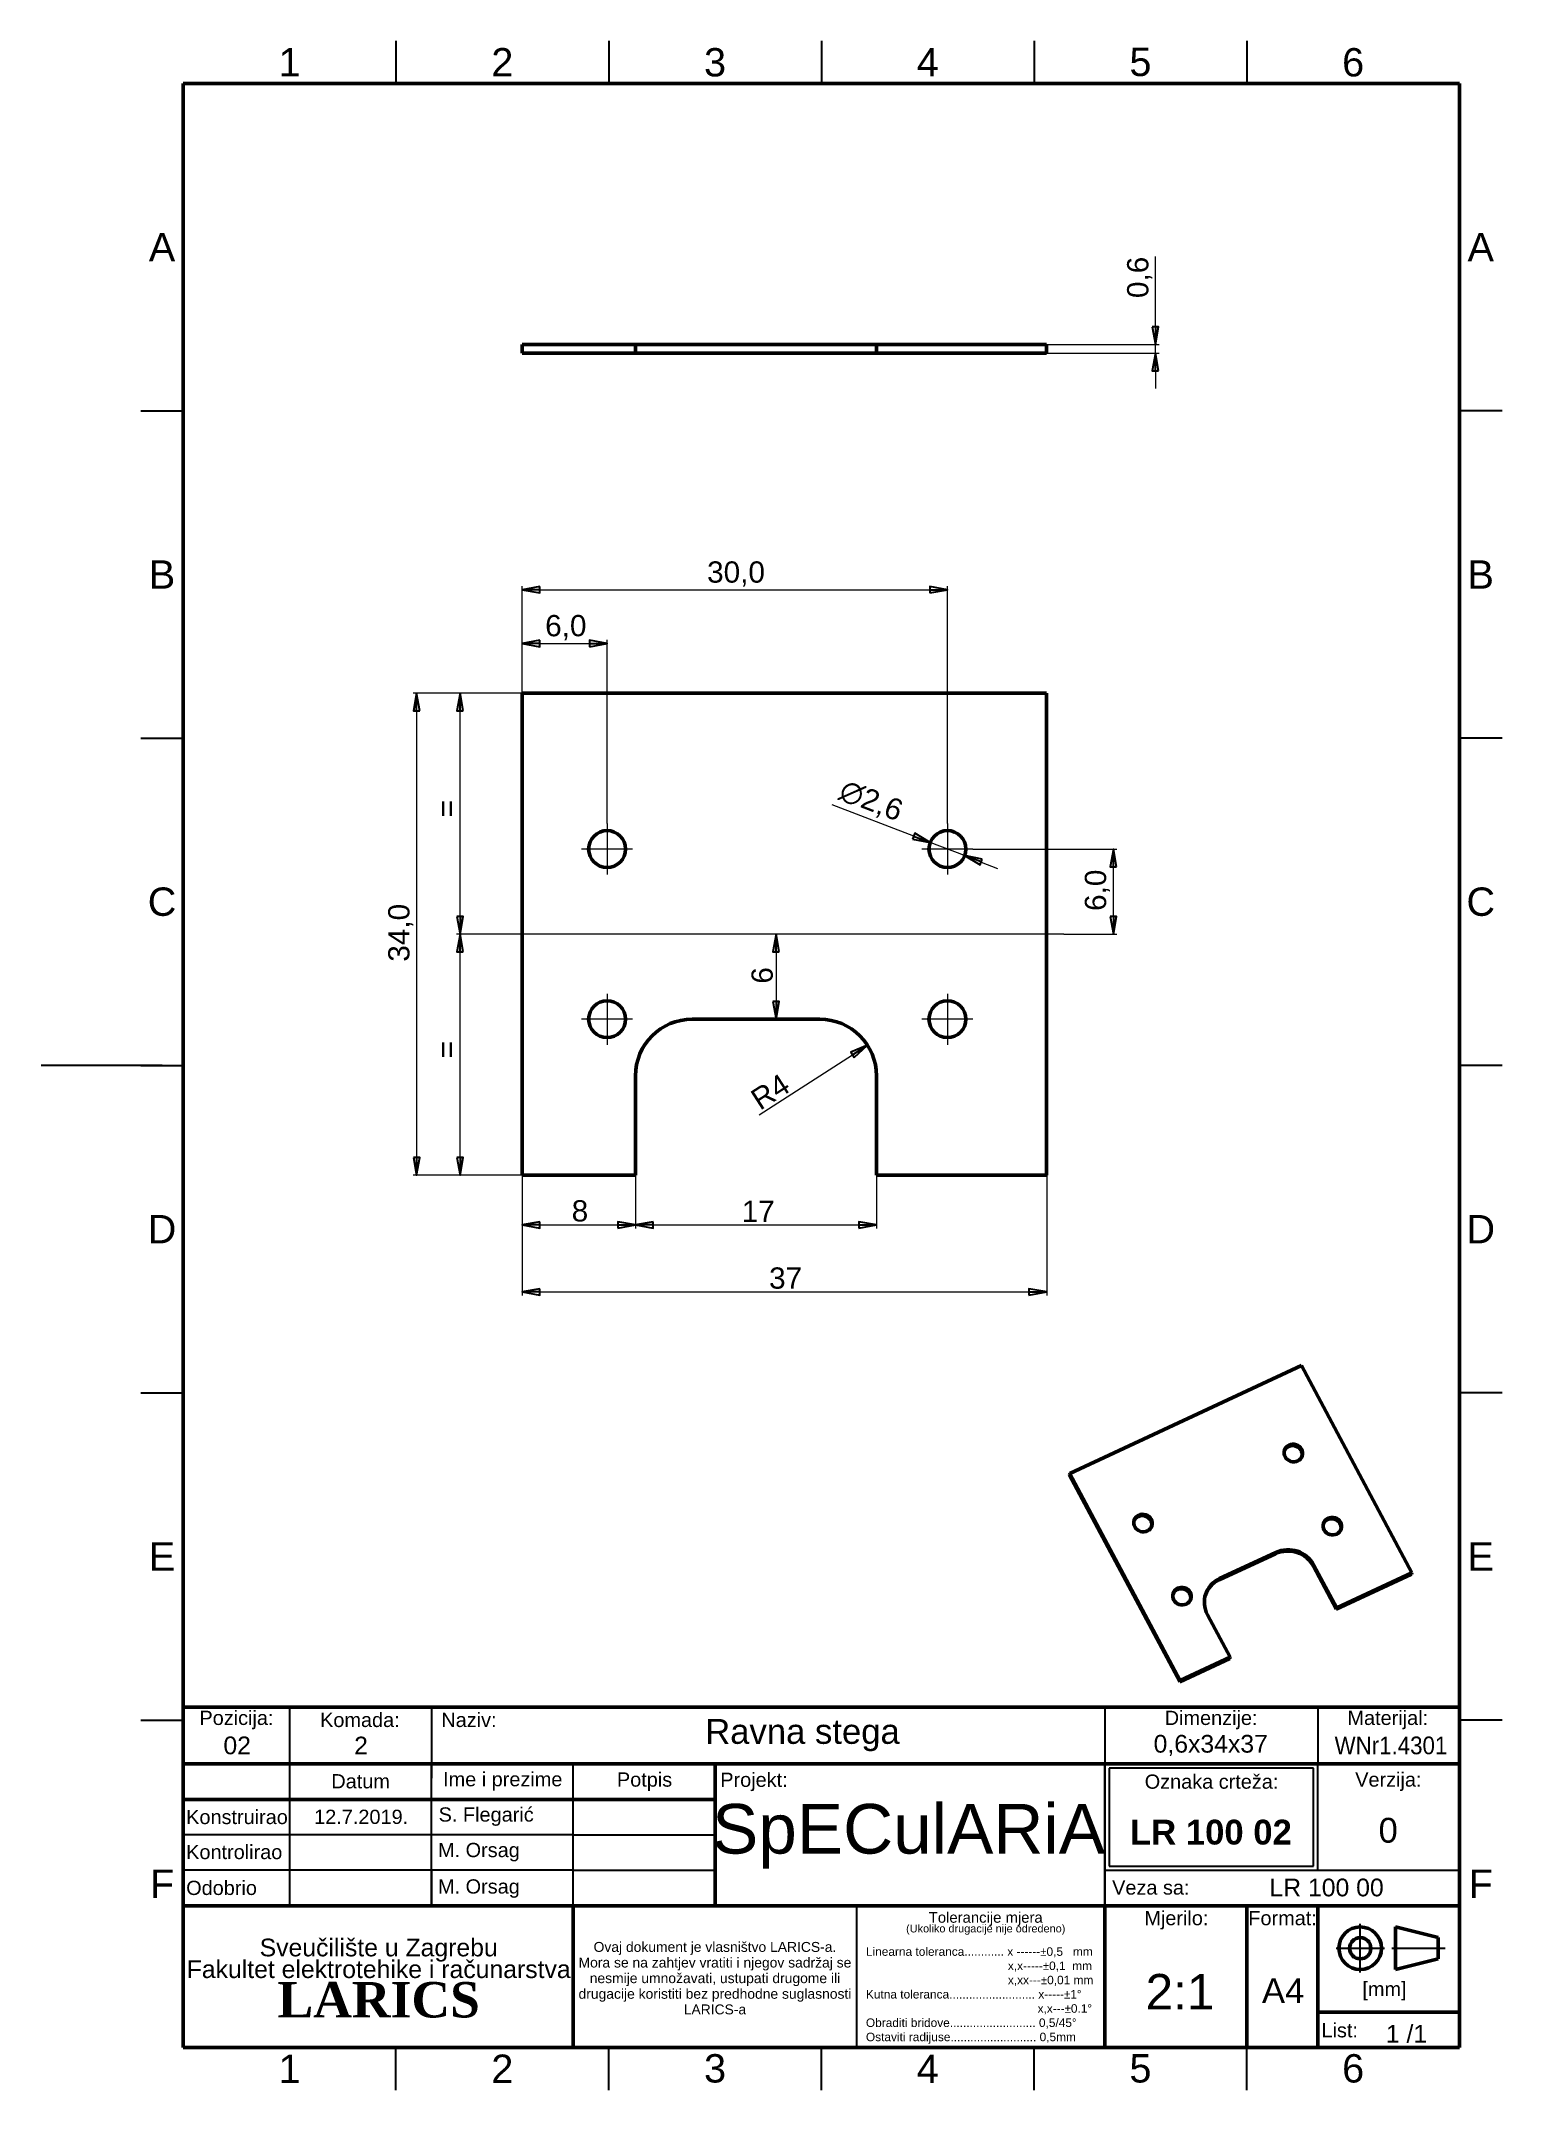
# Model space of a CAD drawing. Header units: millimetres. Extents: x 0 to 103, y 2 to 146.
import ezdxf
from ezdxf.enums import TextEntityAlignment as Align

# ---------------------------------------------------------------- set-up
doc = ezdxf.new("R2010")
doc.units = ezdxf.units.MM
doc.header["$LTSCALE"] = 0.5
doc.linetypes.add('CHAIN', pattern=[0.3543, 0.2362, -0.0295, 0.0591, -0.0295])
for name, color, linetype, lineweight in [('Center Mark(INTECO)', 7, 'CHAIN', 18), ('Centerline(INTECO)', 7, 'CHAIN', 18), ('Dimensions(INTECO)', 7, 'Continuous', 25), ('Sketch Geometry(INTECO)', 7, 'Continuous', 50), ('Symbols(INTECO)', 7, 'Continuous', 18)]:
    doc.layers.add(name, color=color, linetype=linetype, lineweight=lineweight)
doc.layers.add('Visible Edges(INTECO)', color=7, linetype='Continuous', lineweight=50, true_color=0x262659)
doc.styles.add('Current-ISO-INTECO', font='arial.ttf')
doc.styles.add('Current-ISO-INTECODimensionsText', font='arial.ttf')
doc.styles.add('Text Style101', font='arial.ttf')
doc.styles.add('Text Style102', font='arialbd.ttf')
doc.styles.add('Text Style108', font='arial.ttf', dxfattribs={"width": 0.9})
doc.styles.add('Text Style40', font='arial.ttf')
doc.styles.add('Text Style77', font='arial.ttf')
doc.styles.add('Text Style81', font='arial.ttf')
doc.dimstyles.new('ISO - INTECO', dxfattribs={"dimscale": 0.5, "dimtxt": 3, "dimasz": 2.5, "dimexe": 0.5, "dimexo": 0, "dimgap": 0.4, "dimtad": 1, "dimrnd": 1e-08, "dimzin": 0, "dimtxsty": 'Current-ISO-INTECODimensionsText', "dimblk": 'Filled-3', "dimcen": 0.09, "dimdle": 7, "dimclrd": 7, "dimclre": 7, "dimclrt": 7, "dimadec": 1, "dimazin": 0, "dimtfac": 0.666667, "dimtmove": 0, "dimatfit": 3, "dimfxl": 1, "dimtolj": 1, "dimlwd": 15, "dimlwe": 15, "dimarcsym": 0})

# ---------------------------------------------------------------- blocks, each defined once
blk = doc.blocks.new('Borders INTECO Okvir')
at = {"layer": 'Sketch Geometry(INTECO)', "lineweight": 25}
for p, q in [((50, 293), (50, 287)), ((80, 293), (80, 287)), ((110, 293), (110, 287)), ((140, 293), (140, 287)), ((170, 293), (170, 287)), ((14, 240.83), (20, 240.83)), ((206, 240.83), (200, 240.83)), ((14, 194.67), (20, 194.67)), ((206, 194.67), (200, 194.67)), ((17, 148.5), (-0.07, 148.5)), ((14, 148.5), (20, 148.5)), ((206, 148.5), (200, 148.5)), ((14, 102.33), (20, 102.33)), ((206, 102.33), (200, 102.33)), ((14, 56.17), (20, 56.17)), ((206, 56.17), (200, 56.17)), ((50, 4), (50, 10)), ((80, 4), (80, 10)), ((110, 4), (110, 10)), ((140, 4), (140, 10)), ((170, 4), (170, 10))]:
    blk.add_line(p, q, dxfattribs=at)
at = {"layer": 'Sketch Geometry(INTECO)'}
for p, q in [((200, 287), (20, 287)), ((20, 287), (20, 10)), ((200, 10), (200, 287)), ((20, 10), (200, 10))]:
    blk.add_line(p, q, dxfattribs=at)
at = {"layer": 'Symbols(INTECO)', "color": 7, "char_height": 4, "style": 'Current-ISO-INTECO'}
for s, insert, attachment_point in [('\\fArial|b0|i0;\\H4.0000;1', (35, 292), 2), ('\\fArial|b0|i0;\\H4.0000;2', (65, 292), 2), ('\\fArial|b0|i0;\\H4.0000;3', (95, 292), 2), ('\\fArial|b0|i0;\\H4.0000;4', (125, 292), 2), ('\\fArial|b0|i0;\\H4.0000;5', (155, 292.05), 2), ('\\fArial|b0|i0;\\H4.0000;6', (185, 292), 2), ('\\fArial|b0|i0;\\H4.0000;A', (17, 263.92), 5), ('\\fArial|b0|i0;\\H4.0000;A', (203, 263.92), 5), ('\\fArial|b0|i0;\\H4.0000;B', (17, 217.75), 5), ('\\fArial|b0|i0;\\H4.0000;B', (203, 217.75), 5), ('\\fArial|b0|i0;\\H4.0000;C', (17, 171.58), 5), ('\\fArial|b0|i0;\\H4.0000;C', (203, 171.58), 5), ('\\fArial|b0|i0;\\H4.0000;D', (17, 125.42), 5), ('\\fArial|b0|i0;\\H4.0000;D', (203, 125.42), 5), ('\\fArial|b0|i0;\\H4.0000;E', (17, 79.25), 5), ('\\fArial|b0|i0;\\H4.0000;E', (203, 79.25), 5), ('\\fArial|b0|i0;\\H4.0000;F', (17, 33.08), 5), ('\\fArial|b0|i0;\\H4.0000;F', (203, 33.08), 5), ('\\fArial|b0|i0;\\H4.0000;1', (35, 5), 8), ('\\fArial|b0|i0;\\H4.0000;2', (65, 5), 8), ('\\fArial|b0|i0;\\H4.0000;3', (95, 5), 8), ('\\fArial|b0|i0;\\H4.0000;4', (125, 5), 8), ('\\fArial|b0|i0;\\H4.0000;5', (155, 5), 8), ('\\fArial|b0|i0;\\H4.0000;6', (185, 5), 8)]:
    blk.add_mtext(s, dxfattribs=dict(at, insert=insert, attachment_point=attachment_point))
blk = doc.blocks.new('Title Blocks LARICS Radionicka')
at = {"layer": 'Sketch Geometry(INTECO)'}
for p, q in [((9.74, 57.81), (9.74, 67.81)), ((9.74, 67.81), (24.74, 67.81)), ((24.74, 67.81), (44.74, 67.81)), ((44.74, 67.81), (139.74, 67.81)), ((139.74, 67.81), (169.74, 67.81)), ((169.74, 67.81), (189.74, 67.81)), ((189.74, 67.81), (189.74, 59.81)), ((9.74, 59.81), (9.74, 54.81)), ((24.74, 59.81), (9.74, 59.81)), ((44.74, 59.81), (24.74, 59.81)), ((64.74, 59.81), (44.74, 59.81)), ((64.74, 59.81), (84.74, 59.81)), ((84.74, 39.81), (84.74, 59.81)), ((84.74, 59.81), (139.74, 59.81)), ((139.74, 59.81), (189.74, 59.81)), ((189.74, 59.81), (189.74, 39.81)), ((9.74, 54.81), (9.74, 49.81)), ((24.74, 54.81), (9.74, 54.81)), ((44.74, 54.81), (24.74, 54.81)), ((64.74, 54.81), (44.74, 54.81)), ((64.74, 54.81), (84.74, 54.81)), ((9.74, 49.81), (9.74, 44.81)), ((9.74, 44.81), (9.74, 39.81)), ((84.74, 44.81), (84.74, 39.81)), ((64.74, 39.81), (9.74, 39.81)), ((9.74, 39.81), (9.74, 19.81)), ((64.74, 19.81), (64.74, 39.81)), ((139.74, 39.81), (64.74, 39.81)), ((64.74, 39.81), (64.74, 19.81)), ((139.74, 39.81), (84.74, 39.81)), ((139.74, 19.81), (139.74, 39.81)), ((159.74, 39.81), (139.74, 39.81)), ((139.74, 39.81), (139.74, 19.81)), ((189.74, 39.81), (139.74, 39.81)), ((159.74, 19.81), (159.74, 39.81)), ((169.74, 39.81), (159.74, 39.81)), ((159.74, 39.81), (159.74, 19.81)), ((169.74, 19.81), (169.74, 39.81)), ((189.74, 39.81), (169.74, 39.81)), ((169.74, 39.81), (169.74, 19.81)), ((189.74, 19.81), (189.74, 39.81)), ((180.74, 36.81), (180.74, 30.81)), ((180.74, 36.81), (186.74, 35.31)), ((186.74, 35.31), (186.74, 32.31)), ((180.74, 30.81), (186.74, 32.31)), ((169.74, 24.81), (189.74, 24.81)), ((9.74, 19.81), (64.74, 19.81)), ((64.74, 19.81), (139.74, 19.81)), ((139.74, 19.81), (159.74, 19.81)), ((159.74, 19.81), (169.74, 19.81)), ((169.74, 19.81), (189.74, 19.81))]:
    blk.add_line(p, q, dxfattribs=at)
at = {"layer": 'Sketch Geometry(INTECO)', "lineweight": 25}
for p, q in [((24.74, 67.81), (24.74, 57.8)), ((44.74, 67.81), (44.74, 57.8)), ((139.74, 67.81), (139.74, 59.81)), ((169.74, 67.81), (169.74, 59.81)), ((24.74, 59.81), (24.74, 54.81)), ((44.74, 54.81), (44.74, 59.81)), ((64.74, 54.81), (64.74, 59.81)), ((139.74, 59.81), (139.74, 39.81)), ((139.74, 39.81), (139.74, 59.81)), ((169.14, 59.21), (140.34, 59.21)), ((140.34, 59.21), (140.34, 45.41)), ((169.14, 45.41), (169.14, 59.21)), ((169.74, 44.81), (169.74, 59.81)), ((24.74, 54.81), (24.74, 49.81)), ((44.74, 49.81), (44.74, 54.81)), ((64.74, 49.81), (64.74, 54.81)), ((24.74, 49.81), (9.74, 49.81)), ((24.74, 49.81), (24.74, 44.81)), ((44.74, 49.81), (24.74, 49.81)), ((44.74, 44.81), (44.74, 49.81)), ((64.74, 49.81), (44.74, 49.81)), ((64.74, 44.81), (64.74, 49.81)), ((64.74, 49.81), (84.74, 49.81)), ((24.74, 44.81), (9.74, 44.81)), ((44.74, 44.81), (24.74, 44.81)), ((24.74, 44.81), (24.74, 39.81)), ((44.74, 39.81), (44.74, 44.81)), ((64.74, 44.81), (44.74, 44.81)), ((44.74, 44.81), (44.74, 39.81)), ((64.74, 39.81), (64.74, 44.81)), ((64.74, 44.81), (84.74, 44.81)), ((139.74, 44.81), (189.74, 44.81)), ((140.34, 45.41), (169.14, 45.41)), ((104.74, 19.81), (104.74, 39.81))]:
    blk.add_line(p, q, dxfattribs=at)
at = {"layer": 'Sketch Geometry(INTECO)', "linetype": 'Continuous', "lineweight": 25}
for p, q in [((175.74, 30.4), (175.74, 37.25)), ((172.36, 33.81), (179.15, 33.81)), ((180.18, 33.81), (187.72, 33.81))]:
    blk.add_line(p, q, dxfattribs=at)
at = {"layer": 'Sketch Geometry(INTECO)'}
for radius in [3, 1.5]:
    blk.add_circle((175.74, 33.81), radius, dxfattribs=at)
at = {"layer": 'Symbols(INTECO)', "color": 7, "style": 'Current-ISO-INTECO'}
for s, insert, char_height, width, attachment_point in [('Pozicija:', (17.24, 66), 2.007, 15.1495, 5), ('Komada:', (34.65, 66), 2.007, 19.3631, 5), ('Dimenzije:', (154.71, 66), 2.007, 28.4296, 5), ('Materijal:', (179.63, 66), 2.007, 18.4679, 5), ('Datum', (34.75, 57.35), 2.007, 20.0481, 5), ('Ime i prezime', (54.8, 57.35), 2.0066, 20.0481, 5), ('Potpis', (74.8, 57.3), 2.007, 20.1445, 5), ('Projekt:', (85.48, 57.27), 2.007, 16.0912, 4), ('Oznaka crteža:', (154.77, 57.3), 2.0066, 29.9734, 5), ('Verzija:', (179.71, 57.3), 2.007, 19.8632, 5), ('Konstruirao', (10.15, 52.31), 2.0066, 14.8433, 4), ('Kontrolirao', (10.15, 47.37), 2.0066, 14.8433, 4), ('Odobrio', (10.15, 42.31), 2.007, 14.8433, 4), ('Veza sa:', (140.75, 42.36), 2.007, 16.7091, 4), ('Mjerilo:', (149.81, 39.07), 2.007, 19.68, 2), ('Format:', (164.79, 39.07), 2.007, 9.8587, 2), ('[mm]', (176.05, 29.06), 2.007, 6.2278, 1), ('List:', (170.28, 22.23), 2.007, 5.4215, 4)]:
    blk.add_mtext(s, dxfattribs=dict(at, insert=insert, char_height=char_height, width=width, attachment_point=attachment_point))
at = {"layer": 'Symbols(INTECO)', "color": 7, "insert": (50.03, 66), "char_height": 2.007, "attachment_point": 5, "style": 'Current-ISO-INTECO'}
blk.add_mtext('Naziv:', dxfattribs=at)
at = {"layer": 'Symbols(INTECO)', "color": 7, "style": 'Current-ISO-INTECO'}
for s, insert, char_height, width, attachment_point, line_spacing_factor in [('{\\H0.74753x;Tolerancije mjera\\P\\H0.73333x;(Ukoliko drugacije nije odredeno)\\H1.4403x; }', (122.92, 37.31), 2.0066, 44.5938, 5, 0.706078), ('{\\H1.24589x;Sveučilište u Zagrebu\\PFakultet elektrotehike i računarstva\\H1.40478x; \\H0.71186x;\\P\\fGeorgia|b1|i0|c0|p18;\\H2x;LARICS\\H1.21393x; }', (37.3, 29.57), 2.0066, 69.724, 5, 0.733889), ('\\fArial|b0|i0;\\H1.4000;Ovaj dokument je vlasništvo LARICS-a.\\PMora se na zahtjev vratiti i njegov sadržaj se nesmije umnožavati, ustupati drugome ili drugacije koristiti bez predhodne suglasnosti LARICS-a', (84.73, 29.58), 1.4, 40.0328, 5, 0.944221), ('\\fArial|b0|i0;\\H1.2000;Linearna toleranca............ x ------\\fAIGDT|b0|i0;\\H1.2000;`\\fArial|b0|i0;\\H1.2000;0,5   mm\\P                                           x,x-----\\fAIGDT|b0|i0;\\H1.2000;`\\fArial|b0|i0;\\H1.2000;0,1  mm\\P                                           x,xx---\\fAIGDT|b0|i0;\\H1.2000;`\\fArial|b0|i0;\\H1.2000;0,01 mm\\PKutna toleranca.......................... x-----\\fAIGDT|b0|i0;\\H1.2000;`\\fArial|b0|i0;\\H1.2000;1\\fAIGDT|b0|i0;\\H1.2000;~\\P\\fArial|b0|i0;\\H1.2000;                                                    x,x---\\fAIGDT|b0|i0;\\H1.2000;`\\fArial|b0|i0;\\H1.2000;0.1\\fAIGDT|b0|i0;\\H1.2000;~\\P\\fArial|b0|i0;\\H1.2000;Obraditi bridove.......................... 0,5/45\\fAIGDT|b0|i0;\\H1.2000;~\\P\\fArial|b0|i0;\\H1.2000;Ostaviti radijuse.......................... 0,5mm', (106.02, 27.14), 1.2, 32.6482, 4, 1.0033), ('\\fArial|b0|i0;\\H2.5000;1 /1 ', (182.27, 21.73), 2.5, 16.21, 5, 0.708166)]:
    blk.add_mtext(s, dxfattribs=dict(at, insert=insert, char_height=char_height, width=width, attachment_point=attachment_point, line_spacing_factor=line_spacing_factor))
at = {"layer": 'Symbols(INTECO)', "color": 7}
for tag, p, height, style in [('Pozicija_001', (15.4, 61.17), 2.5, 'Text Style77'), ('Komada_001', (33.84, 61.15), 2.5, 'Text Style77'), ('TITLE_001', (83.35, 62.64), 3.5, 'Text Style40'), ('Gabariti_001', (146.6, 61.4), 2.5, 'Text Style77'), ('CREATION_DATE_001', (28.19, 51.34), 2.01, 'Current-ISO-INTECO'), ('AUTHOR_001', (45.75, 51.67), 2.01, 'Current-ISO-INTECO'), ('PROJECT_001', (84.32, 47.16), 7, 'Text Style101'), ('REVISION_NUMBER_001', (178.33, 48.7), 3.5, 'Text Style40'), ('PART_NUMBER_001', (143.27, 48.44), 3.5, 'Text Style102'), ('CHECKED_BY_001', (45.66, 46.66), 2.01, 'Current-ISO-INTECO'), ('ENG_APPROVED_BY_001', (45.66, 41.52), 2.01, 'Current-ISO-INTECO'), ('Veza_sa_001', (162.94, 41.13), 2.5, 'Text Style77'), ('<Mjerilo>_001', (145.47, 25.18), 5, 'Text Style81'), ('Sheet_Size_001', (161.88, 26.08), 3.5, 'Text Style40')]:
    blk.add_attdef(tag, p, '', height=height, dxfattribs=dict(at, style=style))
at = {"layer": 'Symbols(INTECO)', "color": 7, "style": 'Text Style108', "width": 0.9}
blk.add_attdef('MATERIAL_001', (172.13, 61.17), '', height=2.5, dxfattribs=at)
at = {"layer": 'Symbols(INTECO)', "color": 7, "style": 'Current-ISO-INTECO'}
for tag, p in [('CHECKED_DATE', (34.71, 47.3)), ('ENG_APPROVAL_DATE', (34.77, 42.34))]:
    blk.add_attdef(tag, text='', height=2.01, dxfattribs=at).set_placement(p, align=Align.MIDDLE_CENTER)
blk = doc.blocks.new('Filled-3')
at = {"color": 0}
for p, q in [((0, 0), (-1, 0.18)), ((-1, 0.18), (-1, -0.18)), ((-1, 0), (0, 0)), ((-1, -0.18), (0, 0))]:
    blk.add_line(p, q, dxfattribs=at)
at = {"color": 0, "flags": 128}
blk.add_lwpolyline([(-1, -0.18), (0, 0), (-1, 0.18), (-1, -0.18)], dxfattribs=at)
at = {"color": 0}
blk.add_solid([(-1, -0.18), (0, 0), (-1, 0.18), (-1, -0.18)], dxfattribs=at)
blk = doc.blocks.new('*D25')
at = {"layer": 'Defpoints', "color": 0, "linetype": 'Continuous', "transparency": 16777216}
for p in [(29.52, 83.51), (32.27, 83.51), (33.89, 66.51)]:
    blk.add_point(p, dxfattribs=at)
at = {"layer": 'Dimensions(INTECO)', "color": 7, "linetype": 'Continuous', "lineweight": 15, "transparency": 16777216}
for p, q in [((32.27, 83.51), (29.27, 83.51)), ((29.52, 67.76), (29.52, 82.26)), ((33.89, 66.51), (29.27, 66.51))]:
    blk.add_line(p, q, dxfattribs=at)
at = {"layer": 'Dimensions(INTECO)', "color": 7, "linetype": 'Continuous', "lineweight": 15, "transparency": 16777216, "xscale": 1.25, "yscale": 1.25, "zscale": 1.25}
for p, rotation in [((29.52, 83.51), 90), ((29.52, 66.51), 270)]:
    blk.add_blockref('Filled-3', p, dxfattribs=dict(at, rotation=rotation))
at = {"layer": 'Dimensions(INTECO)', "color": 7, "linetype": 'Continuous', "lineweight": 18, "transparency": 16777216, "insert": (27.82, 74.17), "char_height": 1.5, "attachment_point": 1, "rotation": 90, "style": 'Current-ISO-INTECODimensionsText'}
blk.add_mtext('\\A1; \\fArial|b0|i0;\\H1.5000;=', dxfattribs=at)
blk = doc.blocks.new('*D26')
at = {"layer": 'Defpoints', "color": 0, "linetype": 'Continuous', "transparency": 16777216}
for p in [(29.52, 100.51), (33.89, 100.51), (32.27, 83.51)]:
    blk.add_point(p, dxfattribs=at)
at = {"layer": 'Dimensions(INTECO)', "color": 7, "linetype": 'Continuous', "lineweight": 15, "transparency": 16777216}
for p, q in [((33.89, 100.51), (29.27, 100.51)), ((29.52, 84.76), (29.52, 99.26)), ((32.27, 83.51), (29.27, 83.51))]:
    blk.add_line(p, q, dxfattribs=at)
at = {"layer": 'Dimensions(INTECO)', "color": 7, "linetype": 'Continuous', "lineweight": 15, "transparency": 16777216, "xscale": 1.25, "yscale": 1.25, "zscale": 1.25}
for p, rotation in [((29.52, 100.51), 90), ((29.52, 83.51), 270)]:
    blk.add_blockref('Filled-3', p, dxfattribs=dict(at, rotation=rotation))
at = {"layer": 'Dimensions(INTECO)', "color": 7, "linetype": 'Continuous', "lineweight": 18, "transparency": 16777216, "insert": (27.82, 91.17), "char_height": 1.5, "attachment_point": 1, "rotation": 90, "style": 'Current-ISO-INTECODimensionsText'}
blk.add_mtext('\\A1; \\fArial|b0|i0;\\H1.5000;=', dxfattribs=at)
blk = doc.blocks.new('*D27')
at = {"layer": 'Defpoints', "color": 0, "linetype": 'Continuous', "transparency": 16777216}
for p in [(33.89, 100.51), (26.45, 66.51), (33.89, 66.51)]:
    blk.add_point(p, dxfattribs=at)
at = {"layer": 'Dimensions(INTECO)', "color": 7, "linetype": 'Continuous', "lineweight": 15, "transparency": 16777216}
for p, q in [((33.89, 100.51), (26.2, 100.51)), ((26.45, 99.26), (26.45, 67.76)), ((33.89, 66.51), (26.2, 66.51))]:
    blk.add_line(p, q, dxfattribs=at)
at = {"layer": 'Dimensions(INTECO)', "color": 7, "linetype": 'Continuous', "lineweight": 15, "transparency": 16777216, "xscale": 1.25, "yscale": 1.25, "zscale": 1.25}
for p, rotation in [((26.45, 100.51), 90), ((26.45, 66.51), 270)]:
    blk.add_blockref('Filled-3', p, dxfattribs=dict(at, rotation=rotation))
at = {"layer": 'Dimensions(INTECO)', "color": 7, "linetype": 'Continuous', "lineweight": 18, "transparency": 16777216, "insert": (24.45, 81.57), "char_height": 1.5, "attachment_point": 1, "rotation": 90, "style": 'Current-ISO-INTECODimensionsText'}
blk.add_mtext('\\A1;34,0', dxfattribs=at)
blk = doc.blocks.new('*D28')
at = {"layer": 'Defpoints', "color": 0, "linetype": 'Continuous', "transparency": 16777216}
for p in [(39.89, 104.01), (33.89, 100.51), (39.89, 91.31)]:
    blk.add_point(p, dxfattribs=at)
at = {"layer": 'Dimensions(INTECO)', "color": 7, "linetype": 'Continuous', "lineweight": 15, "transparency": 16777216}
for p, q in [((33.89, 100.51), (33.89, 104.26)), ((39.89, 91.31), (39.89, 104.26)), ((35.14, 104.01), (38.64, 104.01))]:
    blk.add_line(p, q, dxfattribs=at)
at = {"layer": 'Dimensions(INTECO)', "color": 7, "linetype": 'Continuous', "lineweight": 15, "transparency": 16777216, "xscale": 1.25, "yscale": 1.25, "zscale": 1.25, "rotation": 180}
blk.add_blockref('Filled-3', (33.89, 104.01), dxfattribs=at)
at = {"layer": 'Dimensions(INTECO)', "color": 7, "linetype": 'Continuous', "lineweight": 15, "transparency": 16777216, "xscale": 1.25, "yscale": 1.25, "zscale": 1.25}
blk.add_blockref('Filled-3', (39.89, 104.01), dxfattribs=at)
at = {"layer": 'Dimensions(INTECO)', "color": 7, "linetype": 'Continuous', "lineweight": 18, "transparency": 16777216, "insert": (35.52, 106.02), "char_height": 1.5, "attachment_point": 1, "style": 'Current-ISO-INTECODimensionsText'}
blk.add_mtext('\\A1;6,0', dxfattribs=at)
blk = doc.blocks.new('*D29')
at = {"layer": 'Defpoints', "color": 0, "linetype": 'Continuous', "transparency": 16777216}
for p in [(63.89, 107.8), (33.89, 100.51), (63.89, 91.31)]:
    blk.add_point(p, dxfattribs=at)
at = {"layer": 'Dimensions(INTECO)', "color": 7, "linetype": 'Continuous', "lineweight": 15, "transparency": 16777216}
for p, q in [((33.89, 100.51), (33.89, 108.05)), ((35.14, 107.8), (62.64, 107.8)), ((63.89, 91.31), (63.89, 108.05))]:
    blk.add_line(p, q, dxfattribs=at)
at = {"layer": 'Dimensions(INTECO)', "color": 7, "linetype": 'Continuous', "lineweight": 15, "transparency": 16777216, "xscale": 1.25, "yscale": 1.25, "zscale": 1.25, "rotation": 180}
blk.add_blockref('Filled-3', (33.89, 107.8), dxfattribs=at)
at = {"layer": 'Dimensions(INTECO)', "color": 7, "linetype": 'Continuous', "lineweight": 15, "transparency": 16777216, "xscale": 1.25, "yscale": 1.25, "zscale": 1.25}
blk.add_blockref('Filled-3', (63.89, 107.8), dxfattribs=at)
at = {"layer": 'Dimensions(INTECO)', "color": 7, "linetype": 'Continuous', "lineweight": 18, "transparency": 16777216, "insert": (46.94, 109.8), "char_height": 1.5, "attachment_point": 1, "style": 'Current-ISO-INTECODimensionsText'}
blk.add_mtext('\\A1;30,0', dxfattribs=at)
blk = doc.blocks.new('*D30')
at = {"layer": 'Defpoints', "color": 0, "linetype": 'Continuous', "transparency": 16777216}
for p in [(65.69, 89.51), (75.59, 89.51), (72.09, 83.51)]:
    blk.add_point(p, dxfattribs=at)
at = {"layer": 'Dimensions(INTECO)', "color": 7, "linetype": 'Continuous', "lineweight": 15, "transparency": 16777216}
for p, q in [((65.69, 89.51), (75.84, 89.51)), ((75.59, 84.76), (75.59, 88.26)), ((72.09, 83.51), (75.84, 83.51))]:
    blk.add_line(p, q, dxfattribs=at)
at = {"layer": 'Dimensions(INTECO)', "color": 7, "linetype": 'Continuous', "lineweight": 15, "transparency": 16777216, "xscale": 1.25, "yscale": 1.25, "zscale": 1.25}
for p, rotation in [((75.59, 89.51), 90), ((75.59, 83.51), 270)]:
    blk.add_blockref('Filled-3', p, dxfattribs=dict(at, rotation=rotation))
at = {"layer": 'Dimensions(INTECO)', "color": 7, "linetype": 'Continuous', "lineweight": 18, "transparency": 16777216, "insert": (73.58, 85.15), "char_height": 1.5, "attachment_point": 1, "rotation": 90, "style": 'Current-ISO-INTECODimensionsText'}
blk.add_mtext('\\A1;6,0', dxfattribs=at)
blk = doc.blocks.new('*D31')
at = {"layer": 'Defpoints', "color": 0, "linetype": 'Continuous', "transparency": 16777216}
for p in [(62.67, 89.98), (65.1, 89.05)]:
    blk.add_point(p, dxfattribs=at)
at = {"layer": 'Dimensions(INTECO)', "color": 7, "linetype": 'Continuous', "lineweight": 15, "transparency": 16777216}
for p, q in [((61.51, 90.43), (55.76, 92.64)), ((65.1, 89.05), (62.67, 89.98)), ((66.27, 88.6), (67.43, 88.15))]:
    blk.add_line(p, q, dxfattribs=at)
at = {"layer": 'Dimensions(INTECO)', "color": 7, "linetype": 'Continuous', "lineweight": 15, "transparency": 16777216, "xscale": 1.25, "yscale": 1.25, "zscale": 1.25}
for p, rotation in [((62.67, 89.98), 338.9839646360729), ((65.1, 89.05), 158.9839646360729)]:
    blk.add_blockref('Filled-3', p, dxfattribs=dict(at, rotation=rotation))
at = {"layer": 'Dimensions(INTECO)', "color": 7, "linetype": 'Continuous', "lineweight": 18, "transparency": 16777216, "insert": (56.68, 94.48), "char_height": 1.5, "attachment_point": 1, "rotation": 338.984, "style": 'Current-ISO-INTECODimensionsText'}
blk.add_mtext('\\A1;∅2,6', dxfattribs=at)
blk = doc.blocks.new('*D32')
at = {"layer": 'Defpoints', "color": 0, "linetype": 'Continuous', "transparency": 16777216}
for p in [(33.89, 66.51), (41.89, 66.51), (41.89, 63.01)]:
    blk.add_point(p, dxfattribs=at)
at = {"layer": 'Dimensions(INTECO)', "color": 7, "linetype": 'Continuous', "lineweight": 15, "transparency": 16777216}
for p, q in [((33.89, 66.51), (33.89, 62.76)), ((41.89, 66.51), (41.89, 62.76)), ((35.14, 63.01), (40.64, 63.01))]:
    blk.add_line(p, q, dxfattribs=at)
at = {"layer": 'Dimensions(INTECO)', "color": 7, "linetype": 'Continuous', "lineweight": 15, "transparency": 16777216, "xscale": 1.25, "yscale": 1.25, "zscale": 1.25, "rotation": 180}
blk.add_blockref('Filled-3', (33.89, 63.01), dxfattribs=at)
at = {"layer": 'Dimensions(INTECO)', "color": 7, "linetype": 'Continuous', "lineweight": 15, "transparency": 16777216, "xscale": 1.25, "yscale": 1.25, "zscale": 1.25}
blk.add_blockref('Filled-3', (41.89, 63.01), dxfattribs=at)
at = {"layer": 'Dimensions(INTECO)', "color": 7, "linetype": 'Continuous', "lineweight": 18, "transparency": 16777216, "insert": (37.39, 64.75), "char_height": 1.5, "attachment_point": 1, "style": 'Current-ISO-INTECODimensionsText'}
blk.add_mtext('\\A1;8', dxfattribs=at)
blk = doc.blocks.new('*D33')
at = {"layer": 'Defpoints', "color": 0, "linetype": 'Continuous', "transparency": 16777216}
for p in [(41.89, 66.51), (58.89, 66.51), (58.89, 63.01)]:
    blk.add_point(p, dxfattribs=at)
at = {"layer": 'Dimensions(INTECO)', "color": 7, "linetype": 'Continuous', "lineweight": 15, "transparency": 16777216}
for p, q in [((41.89, 66.51), (41.89, 62.76)), ((58.89, 66.51), (58.89, 62.76)), ((43.14, 63.01), (57.64, 63.01))]:
    blk.add_line(p, q, dxfattribs=at)
at = {"layer": 'Dimensions(INTECO)', "color": 7, "linetype": 'Continuous', "lineweight": 15, "transparency": 16777216, "xscale": 1.25, "yscale": 1.25, "zscale": 1.25, "rotation": 180}
blk.add_blockref('Filled-3', (41.89, 63.01), dxfattribs=at)
at = {"layer": 'Dimensions(INTECO)', "color": 7, "linetype": 'Continuous', "lineweight": 15, "transparency": 16777216, "xscale": 1.25, "yscale": 1.25, "zscale": 1.25}
blk.add_blockref('Filled-3', (58.89, 63.01), dxfattribs=at)
at = {"layer": 'Dimensions(INTECO)', "color": 7, "linetype": 'Continuous', "lineweight": 18, "transparency": 16777216, "insert": (49.38, 64.72), "char_height": 1.5, "attachment_point": 1, "style": 'Current-ISO-INTECODimensionsText'}
blk.add_mtext('\\A1;17', dxfattribs=at)
blk = doc.blocks.new('*D34')
at = {"layer": 'Defpoints', "color": 0, "linetype": 'Continuous', "transparency": 16777216}
for p in [(51.8, 83.51), (51.8, 77.51), (51.8, 77.51)]:
    blk.add_point(p, dxfattribs=at)
at = {"layer": 'Dimensions(INTECO)', "color": 7, "linetype": 'Continuous', "lineweight": 15, "transparency": 16777216}
blk.add_line((51.8, 82.26), (51.8, 78.76), dxfattribs=at)
at = {"layer": 'Dimensions(INTECO)', "color": 7, "linetype": 'Continuous', "lineweight": 15, "transparency": 16777216, "xscale": 1.25, "yscale": 1.25, "zscale": 1.25}
for p, rotation in [((51.8, 83.51), 90), ((51.8, 77.51), 270)]:
    blk.add_blockref('Filled-3', p, dxfattribs=dict(at, rotation=rotation))
at = {"layer": 'Dimensions(INTECO)', "color": 7, "linetype": 'Continuous', "lineweight": 18, "transparency": 16777216, "insert": (50.07, 80.02), "char_height": 1.5, "attachment_point": 1, "rotation": 90, "style": 'Current-ISO-INTECODimensionsText'}
blk.add_mtext('\\A1;6', dxfattribs=at)
blk = doc.blocks.new('*D35')
at = {"layer": 'Defpoints', "color": 0, "linetype": 'Continuous', "transparency": 16777216}
for p in [(58.25, 75.68), (54.89, 73.51)]:
    blk.add_point(p, dxfattribs=at)
at = {"layer": 'Dimensions(INTECO)', "color": 7, "linetype": 'Continuous', "lineweight": 15, "transparency": 16777216}
blk.add_line((50.62, 70.77), (57.2, 75), dxfattribs=at)
at = {"layer": 'Dimensions(INTECO)', "color": 7, "linetype": 'Continuous', "lineweight": 15, "transparency": 16777216, "xscale": 1.25, "yscale": 1.25, "zscale": 1.25, "rotation": 32.72335885691297}
blk.add_blockref('Filled-3', (58.25, 75.68), dxfattribs=at)
at = {"layer": 'Dimensions(INTECO)', "color": 7, "linetype": 'Continuous', "lineweight": 18, "transparency": 16777216, "insert": (49.86, 72.31), "char_height": 1.5, "attachment_point": 1, "rotation": 32.7234, "style": 'Current-ISO-INTECODimensionsText'}
blk.add_mtext('\\A1;R4', dxfattribs=at)
blk = doc.blocks.new('*D36')
at = {"layer": 'Defpoints', "color": 0, "linetype": 'Continuous', "transparency": 16777216}
for p in [(33.89, 66.51), (70.89, 66.51), (70.89, 58.28)]:
    blk.add_point(p, dxfattribs=at)
at = {"layer": 'Dimensions(INTECO)', "color": 7, "linetype": 'Continuous', "lineweight": 15, "transparency": 16777216}
for p, q in [((33.89, 66.51), (33.89, 58.03)), ((70.89, 66.51), (70.89, 58.03)), ((35.14, 58.28), (69.64, 58.28))]:
    blk.add_line(p, q, dxfattribs=at)
at = {"layer": 'Dimensions(INTECO)', "color": 7, "linetype": 'Continuous', "lineweight": 15, "transparency": 16777216, "xscale": 1.25, "yscale": 1.25, "zscale": 1.25, "rotation": 180}
blk.add_blockref('Filled-3', (33.89, 58.28), dxfattribs=at)
at = {"layer": 'Dimensions(INTECO)', "color": 7, "linetype": 'Continuous', "lineweight": 15, "transparency": 16777216, "xscale": 1.25, "yscale": 1.25, "zscale": 1.25}
blk.add_blockref('Filled-3', (70.89, 58.28), dxfattribs=at)
at = {"layer": 'Dimensions(INTECO)', "color": 7, "linetype": 'Continuous', "lineweight": 18, "transparency": 16777216, "insert": (51.31, 60.01), "char_height": 1.5, "attachment_point": 1, "style": 'Current-ISO-INTECODimensionsText'}
blk.add_mtext('\\A1;37', dxfattribs=at)
blk = doc.blocks.new('*D37')
at = {"layer": 'Defpoints', "color": 0, "linetype": 'Continuous', "transparency": 16777216}
for p in [(70.89, 125.09), (70.89, 124.49), (78.56, 125.09)]:
    blk.add_point(p, dxfattribs=at)
at = {"layer": 'Dimensions(INTECO)', "color": 7, "linetype": 'Continuous', "lineweight": 15, "transparency": 16777216}
for p, q in [((78.56, 126.34), (78.56, 131.3)), ((70.89, 125.09), (78.81, 125.09)), ((70.89, 124.49), (78.81, 124.49)), ((78.56, 124.49), (78.56, 125.09)), ((78.56, 123.24), (78.56, 121.99))]:
    blk.add_line(p, q, dxfattribs=at)
at = {"layer": 'Dimensions(INTECO)', "color": 7, "linetype": 'Continuous', "lineweight": 15, "transparency": 16777216, "xscale": 1.25, "yscale": 1.25, "zscale": 1.25}
for p, rotation in [((78.56, 125.09), 270), ((78.56, 124.49), 90)]:
    blk.add_blockref('Filled-3', p, dxfattribs=dict(at, rotation=rotation))
at = {"layer": 'Dimensions(INTECO)', "color": 7, "linetype": 'Continuous', "lineweight": 18, "transparency": 16777216, "insert": (76.56, 128.37), "char_height": 1.5, "attachment_point": 1, "rotation": 90, "style": 'Current-ISO-INTECODimensionsText'}
blk.add_mtext('\\A1;0,6', dxfattribs=at)

msp = doc.modelspace()

# ---------------------------------------------------------------- linework, layer by layer
at = {"layer": 'Center Mark(INTECO)', "linetype": 'Continuous'}
for p, q in [((39.887, 91.315), (39.887, 87.715)), ((63.887, 91.315), (63.887, 87.715)), ((41.687, 89.515), (38.087, 89.515)), ((65.687, 89.515), (62.087, 89.515)), ((39.887, 79.315), (39.887, 75.715)), ((63.887, 79.315), (63.887, 75.715)), ((41.687, 77.515), (38.087, 77.515)), ((65.687, 77.515), (62.087, 77.515))]:
    msp.add_line(p, q, dxfattribs=at)
at = {"layer": 'Centerline(INTECO)', "linetype": 'Continuous'}
msp.add_line((72.087, 83.515), (32.269, 83.515), dxfattribs=at)
at = {"layer": 'Visible Edges(INTECO)'}
for p, q in [((33.887, 125.088), (41.887, 125.088)), ((33.887, 124.488), (33.887, 125.088)), ((33.887, 124.488), (41.887, 124.488)), ((45.887, 125.088), (41.887, 125.088)), ((41.887, 124.488), (41.887, 125.088)), ((41.887, 124.488), (45.887, 124.488)), ((45.887, 125.088), (54.887, 125.088)), ((54.887, 124.488), (45.887, 124.488)), ((58.887, 125.088), (54.887, 125.088)), ((54.887, 124.488), (58.887, 124.488)), ((58.887, 125.088), (58.887, 124.488)), ((58.887, 125.088), (70.887, 125.088)), ((58.887, 124.488), (70.887, 124.488)), ((70.887, 124.488), (70.887, 125.088)), ((33.887, 100.515), (33.887, 66.515)), ((70.887, 100.515), (33.887, 100.515)), ((70.887, 66.515), (70.887, 100.515)), ((45.887, 77.515), (54.887, 77.515)), ((41.887, 66.515), (41.887, 73.515)), ((58.887, 73.515), (58.887, 66.515)), ((33.887, 66.515), (41.887, 66.515)), ((58.887, 66.515), (70.887, 66.515)), ((88.862, 53.085), (72.514, 45.473)), ((96.645, 38.48), (88.862, 53.085)), ((72.485, 45.381), (72.514, 45.473)), ((72.485, 45.381), (80.268, 30.777)), ((72.514, 45.473), (80.297, 30.868)), ((87.028, 39.822), (83.052, 37.971)), ((83.081, 38.062), (87.057, 39.914)), ((89.74, 39.018), (91.343, 36.012)), ((91.314, 35.92), (89.711, 38.927)), ((91.314, 35.92), (96.616, 38.389)), ((91.343, 36.012), (96.645, 38.48)), ((96.616, 38.389), (96.645, 38.48)), ((83.832, 32.514), (82.229, 35.521)), ((91.343, 36.012), (91.314, 35.92)), ((80.268, 30.777), (83.803, 32.423)), ((80.297, 30.868), (83.832, 32.514)), ((83.803, 32.423), (83.832, 32.514)), ((80.268, 30.777), (80.297, 30.868))]:
    msp.add_line(p, q, dxfattribs=at)
for centre in [(39.887, 89.515), (63.887, 89.515), (39.887, 77.515), (63.887, 77.515)]:
    msp.add_circle(centre, 1.3, dxfattribs=at)
for centre, start, end in [((45.887, 73.515), 90, 180), ((54.887, 73.515), 0, 90)]:
    msp.add_arc(centre, 4, start, end, dxfattribs=at)
for centre in [(88.287, 46.92), (77.683, 41.982), (91.034, 41.765), (80.43, 36.828)]:
    msp.add_ellipse(centre, major_axis=(0.619, -0.198), ratio=0.9475033, dxfattribs=at)
for centre, major_axis, start_param, end_param in [((88.258, 46.828), (0.619, -0.198), 0.0779547, 3.063638), ((77.654, 41.891), (0.619, -0.198), 0.0779547, 3.063638), ((91.005, 41.674), (0.619, -0.198), 0.0779547, 3.063638), ((87.944, 38.104), (1.904, -0.611), 0.7730286, 2.343825), ((87.973, 38.195), (-1.904, 0.611), 3.9146213, 5.4854176), ((83.997, 36.344), (-1.904, 0.611), 5.4854176, 7.0562139), ((83.967, 36.253), (-1.904, 0.611), 5.4854176, 6.257873), ((80.401, 36.736), (0.619, -0.198), 0.0779547, 3.063638)]:
    msp.add_ellipse(centre, major_axis=major_axis, ratio=0.9475033, start_param=start_param, end_param=end_param, dxfattribs=at)

# ---------------------------------------------------------------- block references
at = {"xscale": 0.5, "yscale": 0.5, "zscale": 0.5}
msp.add_blockref('Borders INTECO Okvir', (0, 0), dxfattribs=at)
msp.add_blockref('Title Blocks LARICS Radionicka', (5.129, -4.907), dxfattribs=at).add_auto_attribs({'Sheet_Size_001': 'A4', '<Mjerilo>_001': '2:1', 'CREATION_DATE_001': '12.7.2019.', 'AUTHOR_001': 'S. Flegarić', 'CHECKED_BY_001': 'M. Orsag', 'ENG_APPROVED_BY_001': 'M. Orsag', 'PROJECT_001': 'SpECulARiA', 'PART_NUMBER_001': 'LR 100 02', 'REVISION_NUMBER_001': '0', 'Veza_sa_001': 'LR 100 00', 'TITLE_001': 'Ravna stega', 'MATERIAL_001': 'WNr1.4301', 'Pozicija_001': '02', 'Komada_001': '2', 'Gabariti_001': '0,6x34x37'})

# ---------------------------------------------------------------- dimensions: what is measured, and where the dimension line sits
at = {"layer": 'Dimensions(INTECO)', "color": 7, "linetype": 'Continuous', "lineweight": 18}
for base, p1, p2, angle, override, picture, middle in [((78.558, 125.088), (70.887, 124.488), (70.887, 125.088), 270, {"dimgap": 0.4, "dimdec": 1, "dimtol": 0, "dimlim": 0, "dimtp": 0, "dimtm": 0, "dimtdec": 1, "dimtofl": 1, "dimatfit": 1}, '*D37', (78.558, 129.733)), ((63.887, 107.801), (33.887, 100.515), (63.887, 91.315), 180, {"dimgap": 0.4, "dimdec": 1, "dimtol": 0, "dimlim": 0, "dimtp": 0, "dimtm": 0, "dimtdec": 1, "dimtofl": 0, "dimatfit": 1}, '*D29', (48.887, 107.801)), ((39.887, 104.015), (33.887, 100.515), (39.887, 91.315), 180, {"dimgap": 0.4, "dimdec": 1, "dimtol": 0, "dimlim": 0, "dimtp": 0, "dimtm": 0, "dimtdec": 1, "dimtofl": 0, "dimatfit": 1}, '*D28', (36.887, 104.015)), ((26.454, 66.515), (33.887, 100.515), (33.887, 66.515), 90, {"dimgap": 0.4, "dimdec": 1, "dimtol": 0, "dimlim": 0, "dimtp": 0, "dimtm": 0, "dimtdec": 1, "dimtofl": 0, "dimatfit": 1}, '*D27', (26.454, 83.515)), ((75.587, 89.515), (72.087, 83.515), (65.687, 89.515), 90, {"dimgap": 0.4, "dimdec": 1, "dimtol": 0, "dimlim": 0, "dimtp": 0, "dimtm": 0, "dimtdec": 1, "dimtofl": 0, "dimatfit": 1}, '*D30', (75.587, 86.515)), ((51.799, 77.515), (51.799, 83.515), (51.799, 77.515), 90, {"dimgap": 0.4, "dimdec": 0, "dimse1": 1, "dimse2": 1, "dimtol": 0, "dimlim": 0, "dimtp": 0, "dimtm": 0, "dimtdec": 0, "dimtofl": 0, "dimatfit": 1}, '*D34', (51.799, 80.515)), ((41.887, 63.015), (33.887, 66.515), (41.887, 66.515), 180, {"dimgap": 0.4, "dimdec": 0, "dimtol": 0, "dimlim": 0, "dimtp": 0, "dimtm": 0, "dimtdec": 0, "dimtofl": 0, "dimatfit": 1}, '*D32', (37.887, 63.015)), ((70.887, 58.277), (33.887, 66.515), (70.887, 66.515), 180, {"dimgap": 0.4, "dimdec": 0, "dimtol": 0, "dimlim": 0, "dimtp": 0, "dimtm": 0, "dimtdec": 0, "dimtofl": 0, "dimatfit": 1}, '*D36', (52.387, 58.277))]:
    dim = msp.add_linear_dim(base=base, p1=p1, p2=p2, angle=angle, dimstyle='ISO - INTECO', override=override, dxfattribs=at)
    dim.commit()
    dim.dimension.update_dxf_attribs({"geometry": picture, "text_midpoint": middle, "dimtype": 160})
for base, p1, p2, angle, picture, middle in [((29.522, 100.515), (32.269, 83.515), (33.887, 100.515), 90, '*D26', (29.522, 92.015)), ((29.522, 83.515), (33.887, 66.515), (32.269, 83.515), 270, '*D25', (29.522, 75.015))]:
    dim = msp.add_linear_dim(base=base, p1=p1, p2=p2, angle=angle, text=' \\fArial|b0|i0;\\H1.5000;=', dimstyle='ISO - INTECO', override={"dimgap": 0.4, "dimdec": 2, "dimtol": 0, "dimlim": 0, "dimtp": 0, "dimtm": 0, "dimtdec": 2, "dimtofl": 0, "dimatfit": 1}, dxfattribs=at)
    dim.commit()
    dim.dimension.update_dxf_attribs({"geometry": picture, "text_midpoint": middle, "dimtype": 160})
dim = msp.add_diameter_dim_2p(p1=(65.1, 89.048), p2=(62.673, 89.981), dimstyle='ISO - INTECO', override={"dimgap": 0.4, "dimdec": 1, "dimlfac": 1, "dimtol": 0, "dimlim": 0, "dimtp": 0, "dimtm": 0, "dimtdec": 1, "dimatfit": 2}, dxfattribs=at)
dim.commit()
dim.dimension.update_dxf_attribs({"geometry": '*D31', "text_midpoint": (57.985, 91.782), "dimtype": 163})
dim = msp.add_radius_dim(center=(54.887, 73.515), mpoint=(58.252, 75.677), dimstyle='ISO - INTECO', override={"dimgap": 0.4, "dimdec": 0, "dimlfac": 1, "dimcen": 0, "dimtol": 0, "dimlim": 0, "dimtp": 0, "dimtm": 0, "dimtdec": 0, "dimtofl": 0}, dxfattribs=at)
dim.commit()
dim.dimension.update_dxf_attribs({"geometry": '*D35', "text_midpoint": (51.799, 71.53), "dimtype": 164})
dim = msp.add_linear_dim(base=(58.887, 63.015), p1=(41.887, 66.515), p2=(58.887, 66.515), dimstyle='ISO - INTECO', override={"dimgap": 0.4, "dimdec": 0, "dimtol": 0, "dimlim": 0, "dimtp": 0, "dimtm": 0, "dimtdec": 0, "dimtofl": 0, "dimatfit": 1}, dxfattribs=at)
dim.commit()
dim.dimension.update_dxf_attribs({"geometry": '*D33', "text_midpoint": (50.387, 63.015), "dimtype": 160})

doc.saveas('drawing.dxf')
